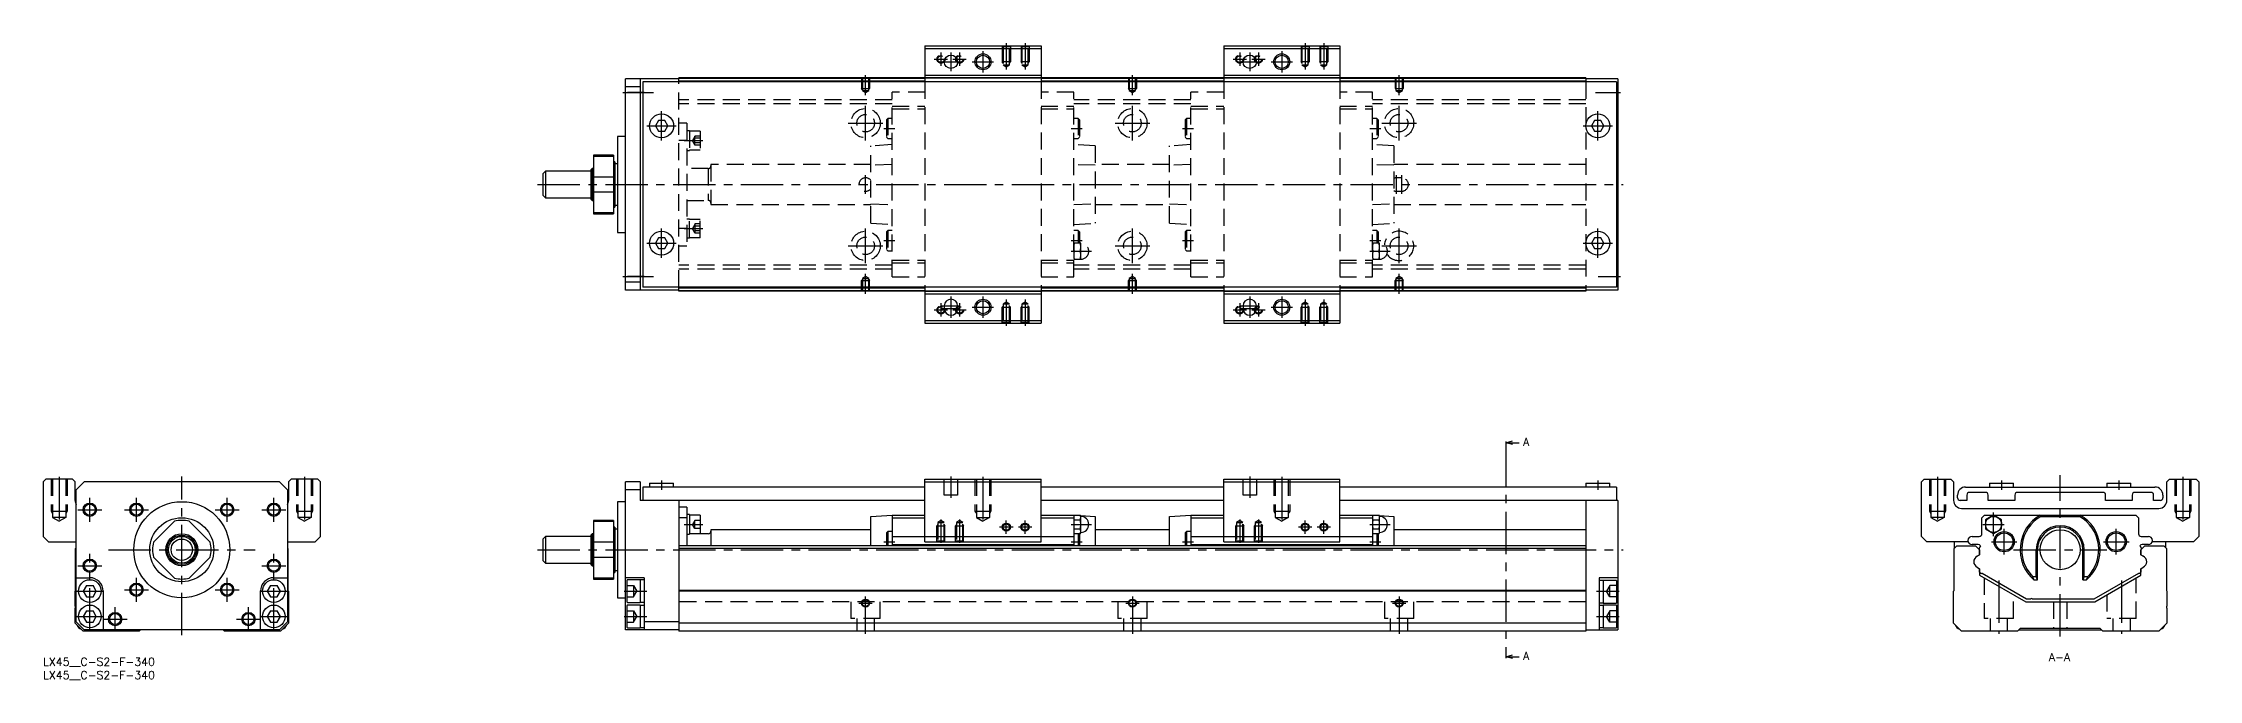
# Model space of a CAD drawing. Extents: x 0 to 808, y -8 to 230.
import ezdxf

# ---------------------------------------------------------------- set-up
doc = ezdxf.new("R2010")
doc.units = 0
doc.header["$LTSCALE"] = 0.5
doc.linetypes.add('CENTER', pattern=[50.8, 31.75, -6.35, 6.35, -6.35])
doc.linetypes.add('DASHED', pattern=[19.05, 12.7, -6.35])
for name, color, linetype in [('MSM_CENTER', 1, 'CENTER'), ('MSM_CONTINUOUS', 7, 'CONTINUOUS'), ('MSM_DASHED', 4, 'DASHED'), ('MSM_NARROW', 5, 'CONTINUOUS'), ('MSM_PART_NUMBER', 7, 'CONTINUOUS')]:
    doc.layers.add(name, color=color, linetype=linetype)
doc.styles.get("Standard").update_dxf_attribs({"font": 'txt.shx', "height": 3, "bigfont": 'bigfont.shx'})

# ---------------------------------------------------------------- blocks, each defined once
blk = doc.blocks.new('*U2')
at = {"layer": 'MSM_PART_NUMBER'}
blk.add_text('LX45__C-S2-F-340', height=3, dxfattribs=at).set_placement((0, -3))
blk = doc.blocks.new('*U3')
at = {"layer": 'MSM_PART_NUMBER'}
blk.add_text('LX45__C-S2-F-340', height=3, dxfattribs=at).set_placement((0, -8))

msp = doc.modelspace()

# ---------------------------------------------------------------- linework, layer by layer
at = {"layer": 'MSM_CENTER'}
for p, q in [((336.65, 226.88), (336.65, 221.88)), ((340.4, 226.88), (340.4, 219.88)), ((343.65, 226.88), (343.65, 221.88)), ((352.4, 227.38), (352.4, 219.38)), ((361.15, 230.38), (361.15, 220.47)), ((368.15, 230.38), (368.15, 220.47)), ((448.65, 226.88), (448.65, 221.88)), ((452.4, 226.88), (452.4, 219.88)), ((455.65, 226.88), (455.65, 221.88)), ((464.4, 227.38), (464.4, 219.38)), ((473.15, 230.38), (473.15, 220.47)), ((480.15, 230.38), (480.15, 220.47)), ((308.4, 210.87), (308.4, 218.38)), ((334.15, 224.38), (339.15, 224.38)), ((336.9, 223.38), (343.9, 223.38)), ((341.15, 224.38), (346.15, 224.38)), ((348.4, 223.38), (356.4, 223.38)), ((408.4, 210.87), (408.4, 218.38)), ((446.15, 224.38), (451.15, 224.38)), ((448.9, 223.38), (455.9, 223.38)), ((453.15, 224.38), (458.15, 224.38)), ((460.4, 223.38), (468.4, 223.38)), ((508.4, 210.87), (508.4, 218.38)), ((217.4, 211.88), (228.9, 211.88)), ((582.07, 211.88), (591.4, 211.88)), ((231.9, 193.88), (231.9, 204.88)), ((308.4, 193.88), (308.4, 206.88)), ((408.4, 193.88), (408.4, 206.88)), ((508.4, 193.88), (508.4, 206.88)), ((582.9, 193.88), (582.9, 204.88)), ((226.4, 199.38), (237.4, 199.38)), ((301.9, 200.38), (314.9, 200.38)), ((315.25, 198.38), (319.35, 198.38)), ((385.45, 198.38), (389.55, 198.38)), ((401.9, 200.38), (414.9, 200.38)), ((427.25, 198.38), (431.35, 198.38)), ((497.45, 198.38), (501.55, 198.38)), ((501.9, 200.38), (514.9, 200.38)), ((577.4, 199.38), (588.4, 199.38)), ((240.4, 193.83), (247.4, 193.83)), ((308.4, 173.88), (308.4, 180.88)), ((507.4, 173.88), (507.4, 180.88)), ((509.4, 173.88), (509.4, 180.88)), ((185.4, 177.38), (592.4, 177.38)), ((226.4, 155.38), (237.4, 155.38)), ((231.9, 149.88), (231.9, 160.88)), ((240.4, 160.92), (247.4, 160.92)), ((301.9, 154.38), (314.9, 154.38)), ((308.4, 147.88), (308.4, 160.88)), ((315.25, 156.38), (319.35, 156.38)), ((385.45, 156.38), (389.55, 156.38)), ((401.9, 154.38), (414.9, 154.38)), ((408.4, 147.88), (408.4, 160.88)), ((427.25, 156.38), (431.35, 156.38)), ((497.45, 156.38), (501.55, 156.38)), ((501.9, 154.38), (514.9, 154.38)), ((508.4, 147.88), (508.4, 160.88)), ((577.4, 155.38), (588.4, 155.38)), ((582.9, 149.88), (582.9, 160.88)), ((385.45, 152.38), (393.05, 152.38)), ((497.45, 152.38), (505.05, 152.38)), ((217.4, 142.88), (228.9, 142.88)), ((308.4, 136.38), (308.4, 143.89)), ((408.4, 136.38), (408.4, 143.89)), ((508.4, 136.38), (508.4, 143.89)), ((583.07, 142.88), (591.4, 142.88)), ((334.15, 130.38), (339.15, 130.38)), ((336.65, 132.88), (336.65, 127.88)), ((336.9, 131.88), (343.9, 131.88)), ((336.9, 130.88), (343.9, 130.88)), ((340.4, 135.38), (340.4, 127.38)), ((341.15, 130.38), (346.15, 130.38)), ((343.65, 132.88), (343.65, 127.88)), ((348.4, 131.38), (356.4, 131.38)), ((352.4, 135.38), (352.4, 127.38)), ((361.15, 134.29), (361.15, 124.38)), ((368.15, 134.29), (368.15, 124.38)), ((446.15, 130.38), (451.15, 130.38)), ((448.65, 132.88), (448.65, 127.88)), ((448.9, 131.88), (455.9, 131.88)), ((448.9, 130.88), (455.9, 130.88)), ((452.4, 135.38), (452.4, 127.38)), ((453.15, 130.38), (458.15, 130.38)), ((455.65, 132.88), (455.65, 127.88)), ((460.4, 131.38), (468.4, 131.38)), ((464.4, 135.38), (464.4, 127.38)), ((473.15, 134.29), (473.15, 124.38)), ((480.15, 134.29), (480.15, 124.38)), ((548.46, 80.12), (548.46, 0.88)), ((6, 67.76), (6, 50.18)), ((52, 8.5), (52, 68)), ((98, 67.76), (98, 50.18)), ((231.9, 66.5), (231.9, 63)), ((340.4, 68), (340.4, 60)), ((352.4, 67.76), (352.4, 50.18)), ((452.4, 68), (452.4, 60)), ((464.4, 67.76), (464.4, 50.18)), ((582.9, 66.5), (582.9, 63)), ((710.29, 67.76), (710.29, 50.18)), ((734.29, 66.5), (734.29, 63)), ((756.29, 8), (756.29, 68.5)), ((778.29, 66.5), (778.29, 63)), ((802.29, 67.76), (802.29, 50.18)), ((17.5, 51), (17.5, 60)), ((35, 51), (35, 60)), ((69, 51), (69, 60)), ((86.5, 51), (86.5, 60)), ((13, 55.5), (22, 55.5)), ((30.5, 55.5), (39.5, 55.5)), ((64.5, 55.5), (73.5, 55.5)), ((82, 55.5), (91, 55.5)), ((240.4, 50), (247.4, 50)), ((336.65, 51.81), (336.65, 43.1)), ((343.65, 51.81), (343.65, 43.1)), ((363.65, 49), (358.65, 49)), ((361.15, 46.5), (361.15, 51.5)), ((370.65, 49), (365.65, 49)), ((368.15, 46.5), (368.15, 51.5)), ((385.45, 50), (393.05, 50)), ((448.65, 51.81), (448.65, 43.1)), ((455.65, 51.81), (455.65, 43.1)), ((475.65, 49), (470.65, 49)), ((473.15, 46.5), (473.15, 51.5)), ((482.65, 49), (477.65, 49)), ((480.15, 46.5), (480.15, 51.5)), ((497.45, 50), (505.05, 50)), ((727.29, 50), (735.29, 50)), ((731.29, 45.54), (731.29, 54.46)), ((24.5, 40.5), (79.5, 40.5)), ((185.4, 40.5), (592.4, 40.5)), ((315.25, 43.5), (319.35, 43.5)), ((385.45, 43.5), (389.55, 43.5)), ((427.25, 43.5), (431.35, 43.5)), ((497.45, 43.5), (501.55, 43.5)), ((730.49, 43.5), (740.09, 43.5)), ((735.29, 38.7), (735.29, 48.3)), ((738.79, 40.5), (773.79, 40.5)), ((772.49, 43.5), (782.09, 43.5)), ((777.29, 38.7), (777.29, 48.3)), ((13, 34.5), (22, 34.5)), ((17.5, 10.25), (17.5, 39)), ((82, 34.5), (91, 34.5)), ((86.5, 10.25), (86.5, 39)), ((12.25, 25), (22.75, 25)), ((30.5, 25.5), (39.5, 25.5)), ((35, 21), (35, 30)), ((64.5, 25.5), (73.5, 25.5)), ((69, 21), (69, 30)), ((81.25, 25), (91.75, 25)), ((217.9, 25), (226.4, 25)), ((582.4, 25), (590.9, 25)), ((733.29, 28.97), (733.29, 9)), ((779.29, 28.97), (779.29, 9)), ((27, 10), (27, 19)), ((77, 10), (77, 19)), ((305.9, 20.5), (310.9, 20.5)), ((308.4, 9), (308.4, 23)), ((405.9, 20.5), (410.9, 20.5)), ((408.4, 23), (408.4, 9)), ((505.9, 20.5), (510.9, 20.5)), ((508.4, 23), (508.4, 9)), ((12.25, 15.5), (22.75, 15.5)), ((22.5, 14.5), (31.5, 14.5)), ((72.5, 14.5), (81.5, 14.5)), ((81.25, 15.5), (91.75, 15.5)), ((217.9, 15.5), (226.4, 15.5)), ((582.4, 15.5), (590.9, 15.5))]:
    msp.add_line(p, q, dxfattribs=at)
at = {"layer": 'MSM_CONTINUOUS'}
for p, q in [((330.65, 229.38), (330.65, 215.88)), ((330.65, 229.38), (374.15, 229.38)), ((330.65, 228.38), (374.15, 228.38)), ((374.15, 229.38), (374.15, 215.88)), ((442.65, 229.38), (442.65, 215.88)), ((442.65, 229.38), (486.15, 229.38)), ((442.65, 228.38), (486.15, 228.38)), ((486.15, 229.38), (486.15, 215.88)), ((330.65, 218.38), (374.15, 218.38)), ((442.65, 218.38), (486.15, 218.38)), ((238.4, 216.98), (218.4, 216.98)), ((218.4, 137.78), (218.4, 216.98)), ((223.9, 213.98), (218.4, 213.98)), ((223.9, 216.98), (223.9, 137.78)), ((589.9, 215.88), (224.9, 215.88)), ((224.9, 215.88), (224.9, 138.88)), ((578.4, 217.38), (238.4, 217.38)), ((238.4, 215.88), (238.4, 217.38)), ((330.65, 217.18), (238.4, 217.18)), ((330.65, 216.18), (238.4, 216.18)), ((330.65, 217.38), (374.15, 217.38)), ((442.65, 217.18), (374.15, 217.18)), ((442.65, 216.18), (374.15, 216.18)), ((442.65, 217.38), (486.15, 217.38)), ((578.4, 217.18), (486.15, 217.18)), ((578.4, 216.18), (486.15, 216.18)), ((578.4, 217.38), (578.4, 215.88)), ((590.4, 216.98), (578.4, 216.98)), ((589.9, 215.88), (589.9, 138.88)), ((590.4, 216.98), (590.4, 137.78)), ((215.4, 195.38), (215.4, 159.38)), ((218.4, 195.38), (215.4, 195.38)), ((230.74, 201.38), (229.59, 199.38)), ((229.59, 199.38), (230.74, 197.38)), ((233.05, 201.38), (230.74, 201.38)), ((230.74, 197.38), (233.05, 197.38)), ((234.2, 199.38), (233.05, 201.38)), ((233.05, 197.38), (234.2, 199.38)), ((581.74, 201.38), (580.59, 199.38)), ((580.59, 199.38), (581.74, 197.38)), ((584.05, 201.38), (581.74, 201.38)), ((581.74, 197.38), (584.05, 197.38)), ((585.2, 199.38), (584.05, 201.38)), ((584.05, 197.38), (585.2, 199.38)), ((213.9, 188.38), (206.4, 188.38)), ((206.4, 188.38), (206.4, 166.38)), ((206.4, 188.01), (213.9, 188.01)), ((213.9, 188.38), (213.9, 166.38)), ((188.4, 182.38), (187.4, 181.38)), ((187.4, 181.38), (187.4, 173.38)), ((188.4, 182.38), (188.4, 172.38)), ((205.4, 182.38), (188.4, 182.38)), ((205.9, 183.38), (205.4, 182.88)), ((205.4, 182.88), (205.4, 171.88)), ((205.9, 183.38), (205.9, 171.38)), ((206.4, 183.38), (205.9, 183.38)), ((213.9, 180.17), (206.4, 180.17)), ((214.4, 185.88), (213.9, 185.88)), ((214.4, 185.88), (214.4, 168.88)), ((215.4, 185.13), (214.4, 185.13)), ((187.4, 173.38), (188.4, 172.38)), ((188.4, 172.38), (205.4, 172.38)), ((205.4, 171.88), (205.9, 171.38)), ((205.9, 171.38), (206.4, 171.38)), ((206.4, 174.58), (213.9, 174.58)), ((213.9, 166.74), (206.4, 166.74)), ((206.4, 166.38), (213.9, 166.38)), ((213.9, 168.88), (214.4, 168.88)), ((214.4, 169.63), (215.4, 169.63)), ((215.4, 159.38), (218.4, 159.38)), ((230.74, 157.38), (229.59, 155.38)), ((229.59, 155.38), (230.74, 153.38)), ((233.05, 157.38), (230.74, 157.38)), ((234.2, 155.38), (233.05, 157.38)), ((233.05, 153.38), (234.2, 155.38)), ((581.74, 157.38), (580.59, 155.38)), ((580.59, 155.38), (581.74, 153.38)), ((584.05, 157.38), (581.74, 157.38)), ((585.2, 155.38), (584.05, 157.38)), ((584.05, 153.38), (585.2, 155.38)), ((230.74, 153.38), (233.05, 153.38)), ((581.74, 153.38), (584.05, 153.38)), ((223.9, 140.78), (218.4, 140.78)), ((238.4, 137.78), (218.4, 137.78)), ((589.9, 138.88), (224.9, 138.88)), ((238.4, 137.38), (238.4, 138.88)), ((330.65, 138.58), (238.4, 138.58)), ((330.65, 137.58), (238.4, 137.58)), ((330.65, 138.88), (330.65, 125.38)), ((374.15, 138.88), (374.15, 125.38)), ((442.65, 138.58), (374.15, 138.58)), ((442.65, 137.58), (374.15, 137.58)), ((442.65, 138.88), (442.65, 125.38)), ((486.15, 138.88), (486.15, 125.38)), ((578.4, 138.58), (486.15, 138.58)), ((578.4, 137.58), (486.15, 137.58)), ((578.4, 138.88), (578.4, 137.38)), ((590.4, 137.78), (578.4, 137.78)), ((578.4, 137.38), (238.4, 137.38)), ((330.65, 137.38), (374.15, 137.38)), ((330.65, 136.38), (374.15, 136.38)), ((337.9, 131.88), (337.9, 130.88)), ((342.9, 130.88), (342.9, 131.88)), ((442.65, 137.38), (486.15, 137.38)), ((442.65, 136.38), (486.15, 136.38)), ((449.9, 131.88), (449.9, 130.88)), ((454.9, 130.88), (454.9, 131.88)), ((330.65, 126.38), (374.15, 126.38)), ((330.65, 125.38), (374.15, 125.38)), ((442.65, 126.38), (486.15, 126.38)), ((442.65, 125.38), (486.15, 125.38)), ((548.46, 80.62), (550.96, 81.29)), ((548.46, 81.12), (548.46, 80.12)), ((548.46, 80.62), (553.46, 80.62)), ((550.96, 79.95), (548.46, 80.62)), ((1, 67), (0, 66)), ((0, 66), (0, 45.5)), ((11, 67), (1, 67)), ((12, 66), (11, 67)), ((12, 59), (12, 66)), ((15.4, 66), (12.4, 63)), ((88.6, 66), (15.4, 66)), ((91.6, 63), (88.6, 66)), ((93, 67), (92, 66)), ((92, 66), (92, 59)), ((103, 67), (93, 67)), ((104, 66), (103, 67)), ((104, 45.5), (104, 66)), ((223.9, 66), (218.4, 66)), ((218.4, 10.5), (218.4, 66)), ((223.9, 66), (223.9, 59)), ((227.4, 65.5), (227.4, 64)), ((227.4, 65.5), (236.4, 65.5)), ((236.4, 64), (236.4, 65.5)), ((330.65, 67), (374.15, 67)), ((330.65, 43.5), (330.65, 67)), ((330.65, 66), (374.15, 66)), ((374.15, 43.5), (374.15, 67)), ((442.65, 67), (486.15, 67)), ((442.65, 43.5), (442.65, 67)), ((442.65, 66), (486.15, 66)), ((486.15, 43.5), (486.15, 67)), ((578.4, 65.5), (578.4, 64)), ((578.4, 65.5), (587.4, 65.5)), ((587.4, 64), (587.4, 65.5)), ((704.29, 66), (705.29, 67)), ((704.29, 45.5), (704.29, 66)), ((705.29, 67), (715.29, 67)), ((715.29, 67), (716.29, 66)), ((716.29, 66), (716.29, 59)), ((729.79, 65.5), (738.79, 65.5)), ((729.79, 65.5), (729.79, 64)), ((738.79, 64), (738.79, 65.5)), ((773.79, 65.5), (782.79, 65.5)), ((773.79, 65.5), (773.79, 64)), ((782.79, 64), (782.79, 65.5)), ((796.29, 66), (797.29, 67)), ((796.29, 59), (796.29, 66)), ((797.29, 67), (807.29, 67)), ((807.29, 67), (808.29, 66)), ((808.29, 66), (808.29, 45.5)), ((12.4, 13.5), (12.4, 63)), ((91.6, 63), (91.6, 13.5)), ((218.4, 58.5), (215.4, 58.5)), ((215.4, 58.5), (215.4, 22.5)), ((223.9, 63), (218.4, 63)), ((330.65, 59), (223.9, 59)), ((224.9, 64), (224.9, 59)), ((330.65, 64), (224.9, 64)), ((238.4, 59), (238.4, 10)), ((442.65, 64), (374.15, 64)), ((442.65, 59), (374.15, 59)), ((589.9, 64), (486.15, 64)), ((590.4, 59), (486.15, 59)), ((578.4, 59), (578.4, 10)), ((589.9, 64), (589.9, 59)), ((590.4, 59), (590.4, 10.5)), ((717.79, 60), (717.79, 61)), ((721.29, 59), (718.79, 59)), ((720.79, 64), (791.79, 64)), ((721.29, 61), (721.29, 59)), ((728.29, 62), (722.29, 62)), ((729.29, 59), (729.29, 61)), ((739.29, 59), (729.29, 59)), ((739.29, 61), (739.29, 59)), ((772.29, 62), (740.29, 62)), ((773.29, 59), (773.29, 61)), ((783.29, 59), (773.29, 59)), ((783.29, 61), (783.29, 59)), ((790.29, 62), (784.29, 62)), ((791.29, 59), (791.29, 61)), ((793.79, 59), (791.29, 59)), ((794.79, 61), (794.79, 60)), ((41.36, 43.3), (49.2, 51.14)), ((54.8, 51.14), (62.64, 43.3)), ((213.9, 51.5), (206.4, 51.5)), ((206.4, 51.5), (206.4, 29.5)), ((206.4, 51.14), (213.9, 51.14)), ((213.9, 51.5), (213.9, 29.5)), ((214.4, 49), (213.9, 49)), ((214.4, 49), (214.4, 32)), ((241.4, 56.5), (238.4, 56.5)), ((241.4, 52.5), (238.4, 52.5)), ((241.4, 56.5), (241.4, 42)), ((242.4, 53.65), (241.4, 53.65)), ((242.4, 53.65), (242.4, 46.35)), ((246.4, 53.5), (242.4, 53.5)), ((246.4, 53.5), (246.4, 46.5)), ((310.35, 53), (318.35, 53.5)), ((310.35, 42), (310.35, 53)), ((318.35, 53.5), (330.65, 53.5)), ((318.35, 53.5), (318.35, 42)), ((318.35, 52.5), (330.65, 52.5)), ((374.15, 53.5), (386.45, 53.5)), ((374.15, 52.5), (386.45, 52.5)), ((386.45, 53.5), (387.02, 53.46)), ((386.45, 53.5), (386.45, 42)), ((386.57, 53.46), (386.45, 53)), ((386.45, 52.41), (386.45, 52.6)), ((386.57, 53.46), (388.92, 53.46)), ((386.57, 51.73), (388.92, 51.73)), ((389.05, 53), (388.92, 53.46)), ((388.95, 53.34), (394.45, 53)), ((389.05, 47), (389.05, 53)), ((394.45, 53), (394.45, 42)), ((422.35, 53), (430.35, 53.5)), ((422.35, 42), (422.35, 53)), ((430.35, 53.5), (442.65, 53.5)), ((430.35, 53.5), (430.35, 42)), ((430.35, 52.5), (442.65, 52.5)), ((486.15, 53.5), (498.45, 53.5)), ((486.15, 52.5), (498.45, 52.5)), ((498.45, 53.5), (499.02, 53.46)), ((498.45, 53.5), (498.45, 42)), ((498.57, 53.46), (498.45, 53)), ((498.45, 52.41), (498.45, 52.6)), ((498.57, 53.46), (500.92, 53.46)), ((498.57, 51.73), (500.92, 51.73)), ((501.05, 53), (500.92, 53.46)), ((500.95, 53.34), (506.45, 53)), ((501.05, 47), (501.05, 53)), ((506.45, 53), (506.45, 42)), ((719.29, 56), (793.29, 56)), ((726.94, 52.5), (727.94, 53.5)), ((726.94, 46.5), (726.94, 52.5)), ((727.94, 53.5), (784.64, 53.5)), ((731.29, 53.46), (728.29, 51.73)), ((728.29, 51.73), (728.29, 48.27)), ((734.29, 51.73), (731.29, 53.46)), ((734.29, 48.27), (734.29, 51.73)), ((748.8, 53.5), (749.06, 53)), ((749.06, 53), (763.52, 53)), ((763.52, 53), (763.77, 53.5)), ((784.64, 53.5), (785.64, 52.5)), ((785.64, 52.5), (785.64, 46.5)), ((0, 45.5), (2, 43.5)), ((2, 43.5), (12.4, 43.5)), ((12.2, 41), (12.4, 41.2)), ((12.2, 25.2), (12.2, 41)), ((91.6, 43.5), (102, 43.5)), ((91.6, 41.2), (91.8, 41)), ((91.8, 41), (91.8, 25.2)), ((102, 43.5), (104, 45.5)), ((188.4, 45.5), (187.4, 44.5)), ((187.4, 44.5), (187.4, 36.5)), ((205.4, 45.5), (188.4, 45.5)), ((188.4, 45.5), (188.4, 35.5)), ((205.9, 46.5), (205.4, 46)), ((205.4, 46), (205.4, 35)), ((206.4, 46.5), (205.9, 46.5)), ((205.9, 46.5), (205.9, 34.5)), ((213.9, 43.3), (206.4, 43.3)), ((215.4, 48.25), (214.4, 48.25)), ((578.4, 42), (238.4, 42)), ((578.4, 41), (238.4, 41)), ((241.4, 46.35), (242.4, 46.35)), ((249.4, 46.5), (242.4, 46.5)), ((250.4, 48), (250.4, 42)), ((310.35, 48), (250.4, 48)), ((316.75, 47.3), (316.25, 46.8)), ((316.25, 46.8), (316.25, 42)), ((318.35, 47.3), (316.75, 47.3)), ((316.75, 47.3), (316.75, 42)), ((318.35, 45.5), (386.45, 45.5)), ((318.35, 42.4), (386.45, 42.4)), ((330.65, 43.5), (374.15, 43.5)), ((386.45, 47), (386.57, 46.54)), ((386.57, 48.27), (388.92, 48.27)), ((386.57, 46.54), (388.92, 46.54)), ((388.05, 46.54), (388.05, 42)), ((388.55, 46.54), (388.55, 42)), ((388.92, 46.54), (389.05, 47)), ((422.35, 48), (394.45, 48)), ((428.75, 47.3), (428.25, 46.8)), ((428.25, 46.8), (428.25, 42)), ((430.35, 47.3), (428.75, 47.3)), ((428.75, 47.3), (428.75, 42)), ((430.35, 45.5), (498.45, 45.5)), ((430.35, 42.4), (498.45, 42.4)), ((442.65, 43.5), (486.15, 43.5)), ((498.45, 47), (498.57, 46.54)), ((498.57, 48.27), (500.92, 48.27)), ((498.57, 46.54), (500.92, 46.54)), ((500.05, 46.54), (500.05, 42)), ((500.55, 46.54), (500.55, 42)), ((500.92, 46.54), (501.05, 47)), ((578.4, 48), (506.45, 48)), ((706.29, 43.5), (704.29, 45.5)), ((721.75, 43.5), (706.29, 43.5)), ((716.49, 41), (717.49, 42)), ((716.49, 25.2), (716.49, 41)), ((716.69, 41.2), (716.69, 43.5)), ((717.49, 42), (724.54, 42)), ((723.24, 45.5), (725.94, 45.5)), ((725.54, 42.4), (723.24, 42.4)), ((724.54, 42), (726.04, 40.5)), ((725.99, 40.55), (725.99, 41.2)), ((726.04, 40.5), (726.04, 38.61)), ((728.29, 48.27), (731.29, 46.54)), ((731.29, 46.54), (734.29, 48.27)), ((747.29, 30.44), (747.29, 40.5)), ((747.79, 29.22), (747.79, 40.5)), ((764.79, 29.22), (764.79, 40.5)), ((765.29, 30.44), (765.29, 40.5)), ((786.54, 40.5), (788.04, 42)), ((786.59, 40.55), (786.54, 40.5)), ((786.54, 40.5), (786.54, 38.61)), ((786.54, 38.61), (786.54, 40.5)), ((786.59, 41.2), (786.59, 40.55)), ((786.64, 45.5), (789.34, 45.5)), ((789.34, 42.4), (787.04, 42.4)), ((788.04, 42), (795.09, 42)), ((806.29, 43.5), (790.82, 43.5)), ((795.09, 42), (796.09, 41)), ((795.89, 41.2), (795.89, 43.5)), ((796.09, 41), (796.09, 25.2)), ((808.29, 45.5), (806.29, 43.5)), ((49.2, 29.86), (41.36, 37.7)), ((62.64, 37.7), (54.8, 29.86)), ((187.4, 36.5), (188.4, 35.5)), ((188.4, 35.5), (205.4, 35.5)), ((205.4, 35), (205.9, 34.5)), ((205.9, 34.5), (206.4, 34.5)), ((206.4, 37.7), (213.9, 37.7)), ((214.4, 32.75), (215.4, 32.75)), ((726.04, 38.61), (725.14, 38.1)), ((725.14, 33.9), (726.04, 33.39)), ((726.04, 33.39), (726.04, 31)), ((787.43, 38.1), (786.54, 38.61)), ((786.54, 33.39), (787.43, 33.9)), ((786.54, 33.39), (786.54, 32.13)), ((786.54, 31), (786.54, 33.39)), ((12, 25), (12.2, 25.2)), ((12, 19.4), (12, 25)), ((12.4, 30), (17.5, 30)), ((16.27, 27.12), (15.05, 25)), ((15.05, 25), (16.27, 22.88)), ((16.27, 27.12), (18.73, 27.12)), ((19.95, 25), (18.73, 27.12)), ((18.73, 22.88), (19.95, 25)), ((22.5, 25), (22.5, 10.5)), ((81.5, 10.5), (81.5, 25)), ((85.27, 27.12), (84.05, 25)), ((84.05, 25), (85.27, 22.88)), ((85.27, 27.12), (87.73, 27.12)), ((86.5, 30), (91.6, 30)), ((88.95, 25), (87.73, 27.12)), ((87.73, 22.88), (88.95, 25)), ((91.8, 25.2), (92, 25)), ((92, 25), (92, 13)), ((213.9, 29.86), (206.4, 29.86)), ((206.4, 29.5), (213.9, 29.5)), ((213.9, 32), (214.4, 32)), ((225.4, 30), (218.4, 30)), ((218.9, 29), (218.9, 21)), ((223.9, 29.25), (219.15, 29.25)), ((223.9, 29.25), (223.9, 20.75)), ((225.4, 29.15), (223.9, 29.15)), ((225.4, 30), (225.4, 10.5)), ((578.4, 25.2), (238.4, 25.2)), ((578.4, 25), (238.4, 25)), ((583.4, 30), (583.4, 10.5)), ((590.4, 30), (583.4, 30)), ((584.9, 28.9), (583.4, 28.9)), ((589.9, 29), (584.9, 29)), ((584.9, 29), (584.9, 20.5)), ((589.9, 29), (589.9, 20.5)), ((716.29, 25), (716.49, 25.2)), ((716.29, 13), (716.29, 25)), ((726.04, 31), (743.36, 21)), ((726.99, 31.61), (726.79, 31.61)), ((743.63, 22), (726.99, 31.61)), ((745.93, 30.44), (747.29, 30.44)), ((746.4, 29.22), (747.79, 29.22)), ((747.79, 29.22), (747.29, 30.44)), ((765.29, 30.44), (764.79, 29.22)), ((764.79, 29.22), (766.17, 29.22)), ((765.29, 30.44), (766.65, 30.44)), ((785.59, 31.61), (768.95, 22)), ((769.22, 21), (786.54, 31)), ((785.79, 31.61), (785.59, 31.61)), ((796.09, 25.2), (796.29, 25)), ((796.29, 25), (796.29, 19.4)), ((12, 13), (12, 18.6)), ((16.27, 17.62), (15.05, 15.5)), ((16.27, 22.88), (18.73, 22.88)), ((16.27, 17.62), (18.73, 17.62)), ((19.95, 15.5), (18.73, 17.62)), ((85.27, 17.62), (84.05, 15.5)), ((85.27, 22.88), (87.73, 22.88)), ((85.27, 17.62), (87.73, 17.62)), ((88.95, 15.5), (87.73, 17.62)), ((215.4, 22.5), (218.4, 22.5)), ((218.9, 19.5), (218.9, 11.5)), ((219.15, 20.75), (223.9, 20.75)), ((223.9, 19.75), (219.15, 19.75)), ((223.9, 20.85), (225.4, 20.85)), ((223.9, 19.75), (223.9, 11.25)), ((225.4, 19.65), (223.9, 19.65)), ((583.4, 20.6), (584.9, 20.6)), ((584.9, 19.65), (583.4, 19.65)), ((584.9, 20.5), (589.9, 20.5)), ((589.9, 19.75), (584.9, 19.75)), ((584.9, 19.75), (584.9, 11.25)), ((589.9, 19.75), (589.9, 11.25)), ((743.36, 21), (769.22, 21)), ((745.14, 22), (743.63, 22)), ((768.95, 22), (745.94, 22)), ((796.29, 18.6), (796.29, 13)), ((15, 10), (12, 13)), ((15.4, 10.5), (12.4, 13.5)), ((36, 10), (15, 10)), ((15.05, 15.5), (16.27, 13.38)), ((88.6, 10.5), (15.4, 10.5)), ((16.27, 13.38), (18.73, 13.38)), ((18.73, 13.38), (19.95, 15.5)), ((36.5, 10.5), (36, 10)), ((68, 10), (67.5, 10.5)), ((89, 10), (68, 10)), ((84.05, 15.5), (85.27, 13.38)), ((85.27, 13.38), (87.73, 13.38)), ((87.73, 13.38), (88.95, 15.5)), ((91.6, 13.5), (88.6, 10.5)), ((92, 13), (89, 10)), ((238.4, 10.5), (218.4, 10.5)), ((219.15, 11.25), (223.9, 11.25)), ((223.9, 11.35), (225.4, 11.35)), ((238.4, 13.5), (225.4, 13.5)), ((578.4, 13), (238.4, 13)), ((578.4, 10), (238.4, 10)), ((578.4, 10.5), (590.4, 10.5)), ((583.4, 11.35), (584.9, 11.35)), ((584.9, 11.25), (589.9, 11.25)), ((719.29, 10), (716.29, 13)), ((740.29, 10), (719.29, 10)), ((741.29, 11), (740.29, 10)), ((740.79, 10.5), (771.79, 10.5)), ((771.29, 11), (741.29, 11)), ((772.29, 10), (771.29, 11)), ((793.29, 10), (772.29, 10)), ((796.29, 13), (793.29, 10)), ((548.46, 0.38), (550.96, 1.05)), ((548.46, 0.88), (548.46, -0.12)), ((548.46, 0.38), (553.46, 0.38)), ((550.96, -0.29), (548.46, 0.38))]:
    msp.add_line(p, q, dxfattribs=at)
for centre, radius in [((340.4, 223.38), 2.5), ((352.4, 223.38), 2.46), ((452.4, 223.38), 2.5), ((464.4, 223.38), 2.46), ((231.9, 199.38), 4.5), ((582.9, 199.38), 4.5), ((231.9, 155.38), 4.5), ((582.9, 155.38), 4.5), ((352.4, 131.38), 2.46), ((464.4, 131.38), 2.46), ((17.5, 55.5), 2.07), ((35, 55.5), 2.07), ((52, 40.5), 18), ((69, 55.5), 2.07), ((86.5, 55.5), 2.07), ((52, 40.5), 12), ((361.15, 49), 1.23), ((368.15, 49), 1.23), ((473.15, 49), 1.23), ((480.15, 49), 1.23), ((731.29, 50), 3), ((52, 40.5), 6), ((52, 40.5), 5.5), ((52, 40.5), 5), ((52, 40.5), 4), ((735.29, 43.5), 3.8), ((735.29, 43.5), 3.3), ((756.29, 40.5), 7.5), ((777.29, 43.5), 3.8), ((777.29, 43.5), 3.3), ((17.5, 34.5), 2.07), ((86.5, 34.5), 2.07), ((17.5, 25), 4.25), ((35, 25.5), 2.07), ((69, 25.5), 2.07), ((86.5, 25), 4.25), ((17.5, 15.5), 4.25), ((27, 14.5), 2.07), ((77, 14.5), 2.07), ((86.5, 15.5), 4.25), ((308.4, 20.5), 1.23), ((408.4, 20.5), 1.23), ((508.4, 20.5), 1.23)]:
    msp.add_circle(centre, radius, dxfattribs=at)
for centre, radius, start, end in [((340.4, 131.88), 2.5, 0, 180), ((340.4, 130.88), 2.5, 180, 0), ((452.4, 131.88), 2.5, 0, 180), ((452.4, 130.88), 2.5, 180, 0), ((15, 59), 3, 180, 209.92525), ((89, 59), 3, 330.07238, 0), ((719.29, 59), 3, 180, 270), ((720.79, 61), 3, 90, 180), ((718.79, 60), 1, 180, 270), ((722.29, 61), 1, 90, 180), ((728.29, 61), 1, 0, 90), ((740.29, 61), 1, 90, 180), ((772.29, 61), 1, 0, 90), ((784.29, 61), 1, 90, 180), ((790.29, 61), 1, 0, 90), ((791.79, 61), 3, 0, 90), ((793.29, 59), 3, 270, 0), ((793.79, 60), 1, 270, 0), ((52, 40.5), 11, 75.27264, 104.72736), ((389.75, 52.57), 3.31, 164.22771, 179.4294), ((389.75, 52.63), 3.31, 180.57378, 195.76911), ((399.33, 49.95), 12.89, 172.03062, 179.75617), ((399.9, 50.1), 13.46, 180.40698, 187.80623), ((385.74, 52.56), 3.31, 0.57378, 15.76911), ((385.74, 52.63), 3.31, 344.22771, 359.4294), ((376.06, 49.94), 12.98, 0.27192, 7.94129), ((375.59, 50.1), 13.46, 352.19377, 359.59302), ((389.05, 50), 3, 270, 90), ((501.75, 52.57), 3.31, 164.22771, 179.4294), ((501.75, 52.63), 3.31, 180.57378, 195.76911), ((511.33, 49.95), 12.89, 172.03062, 179.75617), ((511.9, 50.1), 13.46, 180.40698, 187.80623), ((497.74, 52.56), 3.31, 0.57378, 15.76911), ((497.74, 52.63), 3.31, 344.22771, 359.4294), ((488.06, 49.94), 12.98, 0.27192, 7.94129), ((487.59, 50.1), 13.46, 352.19377, 359.59302), ((501.05, 50), 3, 270, 90), ((756.29, 40.5), 15, 119.92643, 228.76392), ((756.29, 40.5), 14.44, 120.05097, 224.15139), ((756.29, 40.5), 9, 0, 180), ((756.29, 40.5), 8.5, 0, 180), ((756.29, 40.5), 14.44, 315.84861, 59.94903), ((756.29, 40.5), 15, 311.23608, 60.07357), ((52, 40.5), 11, 165.27264, 194.72736), ((52, 40.5), 11, 345.27264, 14.72736), ((249.4, 47.5), 1, 270, 0), ((389.75, 47.37), 3.31, 164.22771, 179.4294), ((389.75, 47.44), 3.31, 180.57378, 195.76911), ((385.74, 47.37), 3.31, 0.57378, 15.76911), ((385.74, 47.43), 3.31, 344.22771, 359.4294), ((501.75, 47.37), 3.31, 164.22771, 179.4294), ((501.75, 47.44), 3.31, 180.57378, 195.76911), ((497.74, 47.37), 3.31, 0.57378, 15.76911), ((497.74, 47.43), 3.31, 344.22771, 359.4294), ((723.24, 43.95), 1.55, 90, 270), ((725.54, 41.4), 1, 30.09191, 90), ((725.94, 46.5), 1, 270, 0), ((726.79, 41.2), 0.8, 118.74892, 180), ((786.64, 46.5), 1, 180, 270), ((787.04, 41.4), 1, 90, 149.90809), ((785.79, 41.2), 0.8, 0, 61.25108), ((789.34, 43.95), 1.55, 270, 90), ((726.44, 35.85), 2.6, 120.00003, 176.58933), ((726.44, 36.15), 2.6, 183.41067, 239.99996), ((786.13, 35.85), 2.6, 3.41067, 59.99996), ((786.13, 36.15), 2.6, 300.00004, 356.58933), ((17.5, 25), 5, 0, 90), ((52, 40.5), 11, 255.27264, 284.72736), ((86.5, 25), 5, 90, 180), ((219.15, 29), 0.25, 90, 180), ((726.79, 32.41), 0.8, 200.36413, 270), ((758.51, 34.62), 13.26, 198.36858, 204.03004), ((753.99, 34.65), 13.33, 335.98509, 341.61629), ((785.79, 32.41), 0.8, 270, 339.62763), ((11.7, 19), 0.5, 306.8699, 53.1301), ((219.15, 21), 0.25, 180, 270), ((219.15, 19.5), 0.25, 90, 180), ((745.54, 21.7), 0.5, 36.8699, 143.1301), ((796.59, 19), 0.5, 126.8699, 233.1301), ((15.4, 13.5), 3, 201.81505, 248.18495), ((88.6, 13.5), 3, 291.81368, 338.18632), ((219.15, 11.5), 0.25, 180, 270), ((719.69, 13.5), 3, 201.81368, 248.18632), ((792.89, 13.5), 3, 291.81505, 338.18495)]:
    msp.add_arc(centre, radius, start, end, dxfattribs=at)
at = {"layer": 'MSM_DASHED'}
for p, q in [((359.65, 229.38), (359.92, 229.1)), ((359.65, 229.38), (359.65, 223.38)), ((359.92, 229.1), (359.92, 222.18)), ((359.92, 229.1), (362.38, 229.1)), ((362.38, 229.1), (362.65, 229.38)), ((362.38, 222.18), (362.38, 229.1)), ((362.65, 229.38), (362.65, 223.38)), ((366.65, 229.38), (366.92, 229.1)), ((366.65, 229.38), (366.65, 223.38)), ((366.92, 229.1), (366.92, 222.18)), ((366.92, 229.1), (369.38, 229.1)), ((369.38, 229.1), (369.65, 229.38)), ((369.38, 222.18), (369.38, 229.1)), ((369.65, 229.38), (369.65, 223.38)), ((471.65, 229.38), (471.92, 229.1)), ((471.65, 229.38), (471.65, 223.38)), ((471.92, 229.1), (471.92, 222.18)), ((471.92, 229.1), (474.38, 229.1)), ((474.38, 229.1), (474.65, 229.38)), ((474.38, 222.18), (474.38, 229.1)), ((474.65, 229.38), (474.65, 223.38)), ((478.65, 229.38), (478.92, 229.1)), ((478.65, 229.38), (478.65, 223.38)), ((478.92, 229.1), (478.92, 222.18)), ((478.92, 229.1), (481.38, 229.1)), ((481.38, 229.1), (481.65, 229.38)), ((481.38, 222.18), (481.38, 229.1)), ((481.65, 229.38), (481.65, 223.38)), ((362.65, 223.38), (359.65, 223.38)), ((359.92, 222.91), (359.65, 223.38)), ((359.92, 222.18), (361.15, 221.47)), ((359.92, 222.18), (362.38, 222.18)), ((361.15, 221.47), (362.38, 222.18)), ((362.38, 222.91), (362.65, 223.38)), ((369.65, 223.38), (366.65, 223.38)), ((366.92, 222.91), (366.65, 223.38)), ((366.92, 222.18), (368.15, 221.47)), ((366.92, 222.18), (369.38, 222.18)), ((368.15, 221.47), (369.38, 222.18)), ((369.38, 222.91), (369.65, 223.38)), ((474.65, 223.38), (471.65, 223.38)), ((471.92, 222.91), (471.65, 223.38)), ((471.92, 222.18), (473.15, 221.47)), ((471.92, 222.18), (474.38, 222.18)), ((473.15, 221.47), (474.38, 222.18)), ((474.38, 222.91), (474.65, 223.38)), ((481.65, 223.38), (478.65, 223.38)), ((478.92, 222.91), (478.65, 223.38)), ((478.92, 222.18), (480.15, 221.47)), ((478.92, 222.18), (481.38, 222.18)), ((480.15, 221.47), (481.38, 222.18)), ((481.38, 222.91), (481.65, 223.38)), ((225.4, 211.88), (218.4, 211.88)), ((238.4, 138.88), (238.4, 215.88)), ((306.9, 217.38), (306.9, 213.38)), ((306.9, 213.38), (309.9, 213.38)), ((307.17, 212.91), (306.9, 213.38)), ((307.17, 217.38), (307.17, 212.58)), ((307.17, 212.58), (308.4, 211.87)), ((307.17, 212.58), (309.63, 212.58)), ((308.4, 211.87), (309.63, 212.58)), ((309.63, 212.58), (309.63, 217.38)), ((309.63, 212.91), (309.9, 213.38)), ((309.9, 217.38), (309.9, 213.38)), ((330.65, 211.98), (318.35, 211.98)), ((318.35, 142.78), (318.35, 211.98)), ((374.15, 217.38), (330.65, 217.38)), ((330.65, 215.88), (330.65, 138.88)), ((374.15, 215.88), (374.15, 138.88)), ((386.45, 211.98), (374.15, 211.98)), ((386.45, 142.78), (386.45, 211.98)), ((406.9, 217.38), (406.9, 213.38)), ((406.9, 213.38), (409.9, 213.38)), ((407.17, 212.91), (406.9, 213.38)), ((407.17, 217.38), (407.17, 212.58)), ((407.17, 212.58), (409.63, 212.58)), ((407.17, 212.58), (408.4, 211.87)), ((408.4, 211.87), (409.63, 212.58)), ((409.63, 212.58), (409.63, 217.38)), ((409.63, 212.91), (409.9, 213.38)), ((409.9, 217.38), (409.9, 213.38)), ((442.65, 211.98), (430.35, 211.98)), ((430.35, 142.78), (430.35, 211.98)), ((486.15, 217.38), (442.65, 217.38)), ((442.65, 215.88), (442.65, 138.88)), ((486.15, 215.88), (486.15, 138.88)), ((498.45, 211.98), (486.15, 211.98)), ((498.45, 142.78), (498.45, 211.98)), ((506.9, 217.38), (506.9, 213.38)), ((506.9, 213.38), (509.9, 213.38)), ((507.17, 217.38), (507.17, 212.58)), ((507.17, 212.58), (509.63, 212.58)), ((507.17, 212.58), (508.4, 211.87)), ((508.4, 211.87), (509.63, 212.58)), ((509.63, 212.58), (509.63, 217.38)), ((509.63, 212.91), (509.9, 213.38)), ((509.9, 217.38), (509.9, 213.38)), ((578.4, 215.88), (578.4, 138.88)), ((318.35, 209.13), (238.4, 209.13)), ((318.35, 207.63), (238.4, 207.63)), ((316.75, 202.18), (316.25, 201.68)), ((316.75, 202.18), (316.75, 194.58)), ((318.35, 202.18), (316.75, 202.18)), ((318.35, 206.73), (330.65, 206.73)), ((318.35, 205.73), (330.65, 205.73)), ((374.15, 206.73), (386.45, 206.73)), ((374.15, 205.73), (386.45, 205.73)), ((430.35, 209.13), (386.45, 209.13)), ((430.35, 207.63), (386.45, 207.63)), ((388.05, 202.18), (386.45, 202.18)), ((388.05, 202.18), (388.05, 194.58)), ((388.55, 201.68), (388.05, 202.18)), ((428.75, 202.18), (428.25, 201.68)), ((428.75, 202.18), (428.75, 194.58)), ((430.35, 202.18), (428.75, 202.18)), ((430.35, 206.73), (442.65, 206.73)), ((430.35, 205.73), (442.65, 205.73)), ((486.15, 206.73), (498.45, 206.73)), ((486.15, 205.73), (498.45, 205.73)), ((578.4, 209.13), (498.45, 209.13)), ((578.4, 207.63), (498.45, 207.63)), ((500.05, 202.18), (498.45, 202.18)), ((500.05, 202.18), (500.05, 194.58)), ((500.55, 201.68), (500.05, 202.18)), ((241.4, 200.38), (238.4, 200.38)), ((241.4, 200.38), (241.4, 154.38)), ((242.4, 197.48), (241.4, 197.48)), ((242.4, 197.48), (242.4, 190.18)), ((246.4, 197.33), (242.4, 197.33)), ((244.4, 195.33), (243.53, 193.83)), ((244.4, 192.1), (244.4, 195.56)), ((246.4, 195.56), (244.4, 195.56)), ((246.4, 194.7), (244.4, 194.7)), ((246.4, 197.33), (246.4, 190.33)), ((316.25, 201.68), (316.25, 195.08)), ((316.25, 195.08), (316.75, 194.58)), ((316.75, 194.58), (318.35, 194.58)), ((386.45, 194.58), (388.05, 194.58)), ((388.05, 194.58), (388.55, 195.08)), ((388.55, 201.68), (388.55, 195.08)), ((428.25, 201.68), (428.25, 195.08)), ((428.25, 195.08), (428.75, 194.58)), ((428.75, 194.58), (430.35, 194.58)), ((498.45, 194.58), (500.05, 194.58)), ((500.05, 194.58), (500.55, 195.08)), ((500.55, 201.68), (500.55, 195.08)), ((241.4, 193.9), (238.4, 193.9)), ((241.4, 190.18), (242.4, 190.18)), ((242.4, 190.33), (246.4, 190.33)), ((244.4, 192.33), (243.53, 193.83)), ((246.4, 192.96), (244.4, 192.96)), ((246.4, 192.1), (244.4, 192.1)), ((318.35, 192.38), (310.35, 191.82)), ((310.35, 162.93), (310.35, 191.82)), ((394.45, 191.82), (386.45, 192.38)), ((394.45, 191.82), (394.45, 162.93)), ((430.35, 192.38), (422.35, 191.82)), ((422.35, 162.93), (422.35, 191.82)), ((506.45, 191.82), (498.45, 192.38)), ((506.45, 191.82), (506.45, 162.93)), ((249.4, 183.38), (241.4, 183.38)), ((249.4, 183.38), (249.4, 171.38)), ((310.35, 184.88), (250.4, 184.88)), ((250.4, 184.88), (250.4, 169.88)), ((318.35, 184.86), (310.35, 184.61)), ((394.45, 184.61), (386.45, 184.86)), ((422.35, 184.88), (394.45, 184.88)), ((430.35, 184.86), (422.35, 184.61)), ((506.45, 184.61), (498.45, 184.86)), ((578.4, 184.88), (506.45, 184.88)), ((509.4, 179.88), (507.4, 179.88)), ((241.4, 171.38), (249.4, 171.38)), ((250.4, 169.88), (310.35, 169.88)), ((310.35, 170.14), (318.35, 169.89)), ((386.45, 169.89), (394.45, 170.14)), ((394.45, 169.88), (422.35, 169.88)), ((422.35, 170.14), (430.35, 169.89)), ((498.45, 169.89), (506.45, 170.14)), ((506.45, 169.88), (578.4, 169.88)), ((507.4, 174.88), (509.4, 174.88)), ((241.4, 164.57), (242.4, 164.57)), ((242.4, 157.27), (242.4, 164.57)), ((242.4, 164.42), (246.4, 164.42)), ((244.4, 162.42), (243.53, 160.92)), ((244.4, 162.65), (244.4, 159.19)), ((246.4, 162.65), (244.4, 162.65)), ((246.4, 161.79), (244.4, 161.79)), ((246.4, 157.42), (246.4, 164.42)), ((310.35, 162.93), (318.35, 162.38)), ((386.45, 162.38), (394.45, 162.93)), ((422.35, 162.93), (430.35, 162.38)), ((498.45, 162.38), (506.45, 162.93)), ((241.4, 160.85), (238.4, 160.85)), ((238.4, 154.38), (241.4, 154.38)), ((242.4, 157.27), (241.4, 157.27)), ((246.4, 157.42), (242.4, 157.42)), ((244.4, 159.42), (243.53, 160.92)), ((246.4, 160.05), (244.4, 160.05)), ((246.4, 159.19), (244.4, 159.19)), ((316.75, 160.18), (316.25, 159.68)), ((316.25, 159.68), (316.25, 153.08)), ((316.75, 160.18), (316.75, 152.58)), ((318.35, 160.18), (316.75, 160.18)), ((388.05, 160.18), (386.45, 160.18)), ((389.05, 155.38), (386.45, 155.38)), ((388.55, 159.68), (388.05, 160.18)), ((388.05, 160.18), (388.05, 155.38)), ((388.55, 159.68), (388.55, 155.38)), ((389.05, 149.38), (389.05, 155.38)), ((428.75, 160.18), (428.25, 159.68)), ((428.25, 159.68), (428.25, 153.08)), ((428.75, 160.18), (428.75, 152.58)), ((430.35, 160.18), (428.75, 160.18)), ((500.05, 160.18), (498.45, 160.18)), ((501.05, 155.38), (498.45, 155.38)), ((500.55, 159.68), (500.05, 160.18)), ((500.05, 160.18), (500.05, 155.38)), ((500.55, 159.68), (500.55, 155.38)), ((501.05, 149.38), (501.05, 155.38)), ((318.35, 147.13), (238.4, 147.13)), ((318.35, 145.63), (238.4, 145.63)), ((316.25, 153.08), (316.75, 152.58)), ((316.75, 152.58), (318.35, 152.58)), ((318.35, 149.03), (330.65, 149.03)), ((318.35, 148.03), (330.65, 148.03)), ((374.15, 149.03), (386.45, 149.03)), ((374.15, 148.03), (386.45, 148.03)), ((386.45, 149.38), (389.05, 149.38)), ((430.35, 147.13), (386.45, 147.13)), ((430.35, 145.63), (386.45, 145.63)), ((386.57, 152.38), (388.92, 152.38)), ((428.25, 153.08), (428.75, 152.58)), ((428.75, 152.58), (430.35, 152.58)), ((430.35, 149.03), (442.65, 149.03)), ((430.35, 148.03), (442.65, 148.03)), ((486.15, 149.03), (498.45, 149.03)), ((486.15, 148.03), (498.45, 148.03)), ((498.45, 149.38), (501.05, 149.38)), ((578.4, 147.13), (498.45, 147.13)), ((578.4, 145.63), (498.45, 145.63)), ((498.57, 152.38), (500.92, 152.38)), ((225.4, 142.88), (218.4, 142.88)), ((307.17, 141.84), (306.9, 141.38)), ((306.9, 137.38), (306.9, 141.38)), ((306.9, 141.38), (309.9, 141.38)), ((308.4, 142.89), (307.17, 142.18)), ((307.17, 142.18), (307.17, 137.38)), ((307.17, 142.18), (309.63, 142.18)), ((309.63, 142.18), (308.4, 142.89)), ((309.63, 137.38), (309.63, 142.18)), ((309.63, 141.84), (309.9, 141.38)), ((309.9, 137.38), (309.9, 141.38)), ((318.35, 142.78), (330.65, 142.78)), ((374.15, 142.78), (386.45, 142.78)), ((407.17, 141.84), (406.9, 141.38)), ((406.9, 141.38), (409.9, 141.38)), ((406.9, 137.38), (406.9, 141.38)), ((408.4, 142.89), (407.17, 142.18)), ((407.17, 142.18), (409.63, 142.18)), ((407.17, 142.18), (407.17, 137.38)), ((409.63, 142.18), (408.4, 142.89)), ((409.63, 137.38), (409.63, 142.18)), ((409.63, 141.84), (409.9, 141.38)), ((409.9, 137.38), (409.9, 141.38)), ((430.35, 142.78), (442.65, 142.78)), ((486.15, 142.78), (498.45, 142.78)), ((507.17, 141.84), (506.9, 141.38)), ((506.9, 141.38), (509.9, 141.38)), ((506.9, 137.38), (506.9, 141.38)), ((508.4, 142.89), (507.17, 142.18)), ((507.17, 142.18), (509.63, 142.18)), ((507.17, 142.18), (507.17, 137.38)), ((509.63, 142.18), (508.4, 142.89)), ((509.63, 137.38), (509.63, 142.18)), ((509.63, 141.84), (509.9, 141.38)), ((509.9, 137.38), (509.9, 141.38)), ((374.15, 137.38), (330.65, 137.38)), ((359.92, 131.84), (359.65, 131.38)), ((359.65, 125.38), (359.65, 131.38)), ((359.65, 131.38), (362.65, 131.38)), ((361.15, 133.29), (359.92, 132.58)), ((359.92, 132.58), (359.92, 125.65)), ((362.38, 132.58), (359.92, 132.58)), ((362.38, 132.58), (361.15, 133.29)), ((362.38, 125.65), (362.38, 132.58)), ((362.38, 131.84), (362.65, 131.38)), ((362.65, 125.38), (362.65, 131.38)), ((366.92, 131.84), (366.65, 131.38)), ((366.65, 125.38), (366.65, 131.38)), ((366.65, 131.38), (369.65, 131.38)), ((368.15, 133.29), (366.92, 132.58)), ((366.92, 132.58), (366.92, 125.65)), ((369.38, 132.58), (366.92, 132.58)), ((369.38, 132.58), (368.15, 133.29)), ((369.38, 125.65), (369.38, 132.58)), ((369.38, 131.84), (369.65, 131.38)), ((369.65, 125.38), (369.65, 131.38)), ((486.15, 137.38), (442.65, 137.38)), ((471.92, 131.84), (471.65, 131.38)), ((471.65, 125.38), (471.65, 131.38)), ((471.65, 131.38), (474.65, 131.38)), ((473.15, 133.29), (471.92, 132.58)), ((471.92, 132.58), (471.92, 125.65)), ((474.38, 132.58), (471.92, 132.58)), ((474.38, 132.58), (473.15, 133.29)), ((474.38, 125.65), (474.38, 132.58)), ((474.38, 131.84), (474.65, 131.38)), ((474.65, 125.38), (474.65, 131.38)), ((478.92, 131.84), (478.65, 131.38)), ((478.65, 125.38), (478.65, 131.38)), ((478.65, 131.38), (481.65, 131.38)), ((480.15, 133.29), (478.92, 132.58)), ((478.92, 132.58), (478.92, 125.65)), ((481.38, 132.58), (478.92, 132.58)), ((481.38, 132.58), (480.15, 133.29)), ((481.38, 125.65), (481.38, 132.58)), ((481.38, 131.84), (481.65, 131.38)), ((481.65, 125.38), (481.65, 131.38)), ((359.92, 125.65), (359.65, 125.38)), ((362.38, 125.65), (359.92, 125.65)), ((362.65, 125.38), (362.38, 125.65)), ((366.92, 125.65), (366.65, 125.38)), ((369.38, 125.65), (366.92, 125.65)), ((369.65, 125.38), (369.38, 125.65)), ((471.92, 125.65), (471.65, 125.38)), ((474.38, 125.65), (471.92, 125.65)), ((474.65, 125.38), (474.38, 125.65)), ((478.92, 125.65), (478.65, 125.38)), ((481.38, 125.65), (478.92, 125.65)), ((481.65, 125.38), (481.38, 125.65)), ((3, 67), (3, 55)), ((3.54, 67), (3.54, 52.6)), ((8.46, 67), (8.46, 52.6)), ((9, 67), (9, 55)), ((95, 67), (95, 55)), ((95.54, 67), (95.54, 52.6)), ((100.46, 67), (100.46, 52.6)), ((101, 67), (101, 55)), ((337.9, 61), (337.9, 67)), ((342.9, 67), (342.9, 61)), ((349.4, 67), (349.4, 55)), ((349.94, 67), (349.94, 52.6)), ((354.85, 67), (354.85, 52.6)), ((355.4, 67), (355.4, 55)), ((449.9, 61), (449.9, 67)), ((454.9, 67), (454.9, 61)), ((461.4, 67), (461.4, 55)), ((461.94, 67), (461.94, 52.6)), ((466.85, 67), (466.85, 52.6)), ((467.4, 67), (467.4, 55)), ((707.29, 67), (707.29, 55)), ((707.83, 67), (707.83, 52.6)), ((712.75, 67), (712.75, 52.6)), ((713.29, 67), (713.29, 55)), ((734.29, 65.5), (734.29, 63)), ((778.29, 65.5), (778.29, 63)), ((799.29, 67), (799.29, 55)), ((799.83, 67), (799.83, 52.6)), ((804.75, 67), (804.75, 52.6)), ((805.29, 67), (805.29, 55)), ((342.9, 61), (337.9, 61)), ((454.9, 61), (449.9, 61)), ((3, 55), (9, 55)), ((3, 55), (3.54, 54.06)), ((8.46, 52.6), (3.54, 52.6)), ((3.54, 52.6), (6, 51.18)), ((8.46, 52.6), (6, 51.18)), ((9, 55), (8.46, 54.06)), ((95, 55), (101, 55)), ((95, 55), (95.54, 54.06)), ((100.46, 52.6), (95.54, 52.6)), ((95.54, 52.6), (98, 51.18)), ((100.46, 52.6), (98, 51.18)), ((101, 55), (100.46, 54.06)), ((244.4, 51.5), (243.53, 50)), ((244.4, 48.5), (243.53, 50)), ((244.4, 48.5), (244.4, 51.5)), ((246.4, 51.5), (244.4, 51.5)), ((244.4, 50), (246.4, 50)), ((246.4, 48.5), (244.4, 48.5)), ((335.42, 49.97), (335.15, 49.5)), ((335.15, 43.5), (335.15, 49.5)), ((335.15, 49.5), (338.15, 49.5)), ((336.65, 51.41), (335.42, 50.7)), ((335.42, 50.7), (335.42, 43.77)), ((335.42, 50.7), (337.88, 50.7)), ((337.88, 50.7), (336.65, 51.41)), ((337.88, 43.77), (337.88, 50.7)), ((337.88, 49.97), (338.15, 49.5)), ((338.15, 43.5), (338.15, 49.5)), ((342.42, 49.97), (342.15, 49.5)), ((342.15, 43.5), (342.15, 49.5)), ((342.15, 49.5), (345.15, 49.5)), ((343.65, 51.41), (342.42, 50.7)), ((342.42, 50.7), (344.88, 50.7)), ((342.42, 50.7), (342.42, 43.77)), ((344.88, 50.7), (343.65, 51.41)), ((344.88, 43.77), (344.88, 50.7)), ((344.88, 49.97), (345.15, 49.5)), ((345.15, 43.5), (345.15, 49.5)), ((349.4, 55), (355.4, 55)), ((349.4, 55), (349.94, 54.06)), ((349.94, 52.6), (354.85, 52.6)), ((349.94, 52.6), (352.4, 51.18)), ((354.85, 52.6), (352.4, 51.18)), ((355.4, 55), (354.85, 54.06)), ((447.42, 49.97), (447.15, 49.5)), ((447.15, 43.5), (447.15, 49.5)), ((447.15, 49.5), (450.15, 49.5)), ((448.65, 51.41), (447.42, 50.7)), ((447.42, 50.7), (447.42, 43.77)), ((447.42, 50.7), (449.88, 50.7)), ((449.88, 50.7), (448.65, 51.41)), ((449.88, 43.77), (449.88, 50.7)), ((449.88, 49.97), (450.15, 49.5)), ((450.15, 43.5), (450.15, 49.5)), ((454.42, 49.97), (454.15, 49.5)), ((454.15, 43.5), (454.15, 49.5)), ((454.15, 49.5), (457.15, 49.5)), ((455.65, 51.41), (454.42, 50.7)), ((454.42, 50.7), (456.88, 50.7)), ((454.42, 50.7), (454.42, 43.77)), ((456.88, 50.7), (455.65, 51.41)), ((456.88, 43.77), (456.88, 50.7)), ((456.88, 49.97), (457.15, 49.5)), ((457.15, 43.5), (457.15, 49.5)), ((461.4, 55), (467.4, 55)), ((461.4, 55), (461.94, 54.06)), ((461.94, 52.6), (466.85, 52.6)), ((461.94, 52.6), (464.4, 51.18)), ((466.85, 52.6), (464.4, 51.18)), ((467.4, 55), (466.85, 54.06)), ((707.29, 55), (713.29, 55)), ((707.29, 55), (707.83, 54.06)), ((712.75, 52.6), (707.83, 52.6)), ((707.83, 52.6), (710.29, 51.18)), ((712.75, 52.6), (710.29, 51.18)), ((713.29, 55), (712.75, 54.06)), ((799.29, 55), (805.29, 55)), ((799.29, 55), (799.83, 54.06)), ((799.83, 52.6), (804.75, 52.6)), ((799.83, 52.6), (802.29, 51.18)), ((804.75, 52.6), (802.29, 51.18)), ((805.29, 55), (804.75, 54.06)), ((335.42, 43.77), (335.15, 43.5)), ((335.42, 43.77), (337.88, 43.77)), ((338.15, 43.5), (337.88, 43.77)), ((342.42, 43.77), (342.15, 43.5)), ((342.42, 43.77), (344.88, 43.77)), ((345.15, 43.5), (344.88, 43.77)), ((447.42, 43.77), (447.15, 43.5)), ((447.42, 43.77), (449.88, 43.77)), ((450.15, 43.5), (449.88, 43.77)), ((454.42, 43.77), (454.15, 43.5)), ((454.42, 43.77), (456.88, 43.77)), ((457.15, 43.5), (456.88, 43.77)), ((726.04, 40.5), (725.99, 40.55)), ((726.04, 38.61), (726.04, 40.5)), ((725.14, 38.1), (726.04, 38.61)), ((726.04, 32.13), (726.04, 33.39)), ((786.54, 38.61), (787.43, 38.1)), ((218.9, 27.12), (221.4, 27.12)), ((218.9, 25), (221.4, 25)), ((221.4, 27.12), (221.4, 22.88)), ((221.4, 27.12), (222.62, 25)), ((221.4, 22.88), (222.62, 25)), ((587.4, 27.12), (586.17, 25)), ((587.4, 22.88), (586.17, 25)), ((587.4, 22.88), (587.4, 27.12)), ((589.9, 27.12), (587.4, 27.12)), ((587.4, 25), (589.9, 25)), ((727.79, 29.99), (727.79, 14.7)), ((784.79, 14.7), (784.79, 29.99)), ((218.9, 22.88), (221.4, 22.88)), ((218.9, 17.62), (221.4, 17.62)), ((221.4, 17.62), (221.4, 13.38)), ((221.4, 17.62), (222.62, 15.5)), ((578.4, 21), (238.4, 21)), ((302.9, 21), (302.9, 14.7)), ((313.9, 14.7), (313.9, 21)), ((402.9, 21), (402.9, 14.7)), ((413.9, 14.7), (413.9, 21)), ((502.9, 21), (502.9, 14.7)), ((513.9, 14.7), (513.9, 21)), ((587.4, 17.62), (586.17, 15.5)), ((589.9, 22.88), (587.4, 22.88)), ((587.4, 13.38), (587.4, 17.62)), ((589.9, 17.62), (587.4, 17.62)), ((738.79, 14.7), (738.79, 23.64)), ((753.79, 21), (753.79, 11)), ((758.79, 21), (758.79, 11)), ((773.79, 23.64), (773.79, 14.7)), ((218.9, 15.5), (221.4, 15.5)), ((218.9, 13.38), (221.4, 13.38)), ((221.4, 13.38), (222.62, 15.5)), ((313.9, 14.7), (302.9, 14.7)), ((305.1, 14.7), (305.1, 10)), ((311.7, 10), (311.7, 14.7)), ((413.9, 14.7), (402.9, 14.7)), ((405.1, 14.7), (405.1, 10)), ((411.7, 10), (411.7, 14.7)), ((513.9, 14.7), (502.9, 14.7)), ((505.1, 14.7), (505.1, 10)), ((511.7, 10), (511.7, 14.7)), ((587.4, 13.38), (586.17, 15.5)), ((587.4, 15.5), (589.9, 15.5)), ((589.9, 13.38), (587.4, 13.38)), ((738.79, 14.7), (727.79, 14.7)), ((729.99, 14.7), (729.99, 10)), ((736.59, 10), (736.59, 14.7)), ((784.79, 14.7), (773.79, 14.7)), ((775.99, 14.7), (775.99, 10)), ((782.59, 10), (782.59, 14.7))]:
    msp.add_line(p, q, dxfattribs=at)
for centre, radius in [((336.65, 224.38), 1.5), ((336.65, 224.38), 1.23), ((343.65, 224.38), 1.5), ((343.65, 224.38), 1.23), ((448.65, 224.38), 1.5), ((448.65, 224.38), 1.23), ((455.65, 224.38), 1.5), ((455.65, 224.38), 1.23), ((308.4, 200.38), 5.5), ((308.4, 200.38), 3.3), ((408.4, 200.38), 5.5), ((408.4, 200.38), 3.3), ((508.4, 200.38), 5.5), ((508.4, 200.38), 3.3), ((308.4, 154.38), 5.5), ((308.4, 154.38), 3.3), ((408.4, 154.38), 5.5), ((408.4, 154.38), 3.3), ((508.4, 154.38), 3.3), ((336.65, 130.38), 1.5), ((336.65, 130.38), 1.23), ((343.65, 130.38), 1.5), ((343.65, 130.38), 1.23), ((448.65, 130.38), 1.5), ((448.65, 130.38), 1.23), ((455.65, 130.38), 1.5), ((455.65, 130.38), 1.23)]:
    msp.add_circle(centre, radius, dxfattribs=at)
for centre, radius, start, end in [((249.4, 184.38), 1, 270, 0), ((308.4, 177.38), 2.5, 38.73942, 321.26058), ((507.4, 177.38), 2.5, 90, 112.33368), ((509.4, 177.38), 2.5, 270, 90), ((249.4, 170.38), 1, 0, 90), ((507.4, 177.38), 2.5, 247.66632, 270), ((396.14, 153.83), 9.69, 170.8086, 179.713), ((396.14, 153.92), 9.7, 180.28862, 189.18978), ((379.35, 153.83), 9.7, 0.28862, 9.18978), ((379.35, 153.92), 9.69, 350.8086, 359.713), ((389.05, 152.38), 3, 270, 90), ((508.14, 153.83), 9.69, 170.8086, 179.713), ((508.14, 153.92), 9.7, 180.28862, 189.18978), ((491.35, 153.83), 9.7, 0.28862, 9.18978), ((491.35, 153.92), 9.69, 350.8086, 359.713), ((501.05, 152.38), 3, 270, 90), ((508.4, 154.38), 5.5, 214.12162, 176.32265), ((396.14, 150.83), 9.69, 170.8086, 179.713), ((396.14, 150.92), 9.7, 180.28862, 189.18978), ((379.35, 150.83), 9.7, 0.28862, 9.18978), ((379.35, 150.92), 9.69, 350.8086, 359.713), ((508.14, 150.83), 9.69, 170.8086, 179.713), ((508.14, 150.92), 9.7, 180.28862, 189.18978), ((491.35, 150.83), 9.7, 0.28862, 9.18978), ((491.35, 150.92), 9.69, 350.8086, 359.713)]:
    msp.add_arc(centre, radius, start, end, dxfattribs=at)
at = {"layer": 'MSM_NARROW'}
for centre, radius in [((352.4, 223.38), 3), ((464.4, 223.38), 3), ((352.4, 131.38), 3), ((464.4, 131.38), 3), ((17.5, 55.5), 2.5), ((35, 55.5), 2.5), ((69, 55.5), 2.5), ((86.5, 55.5), 2.5), ((361.15, 49), 1.5), ((368.15, 49), 1.5), ((473.15, 49), 1.5), ((480.15, 49), 1.5), ((17.5, 34.5), 2.5), ((86.5, 34.5), 2.5), ((35, 25.5), 2.5), ((69, 25.5), 2.5), ((27, 14.5), 2.5), ((77, 14.5), 2.5), ((308.4, 20.5), 1.5), ((408.4, 20.5), 1.5), ((508.4, 20.5), 1.5)]:
    msp.add_circle(centre, radius, dxfattribs=at)

# ---------------------------------------------------------------- block references
at = {"layer": 'MSM_CONTINUOUS'}
for name in ['*U2', '*U3']:
    msp.add_blockref(name, (0, 0), dxfattribs=at)

# ---------------------------------------------------------------- texts
at = {"layer": 'MSM_PART_NUMBER'}
for s, p in [('A', (554.87, 79.49)), ('A', (554.87, -0.75)), ('A-A', (752.03, -1.28))]:
    msp.add_text(s, height=3, dxfattribs=at).set_placement(p)

doc.saveas('drawing.dxf')
